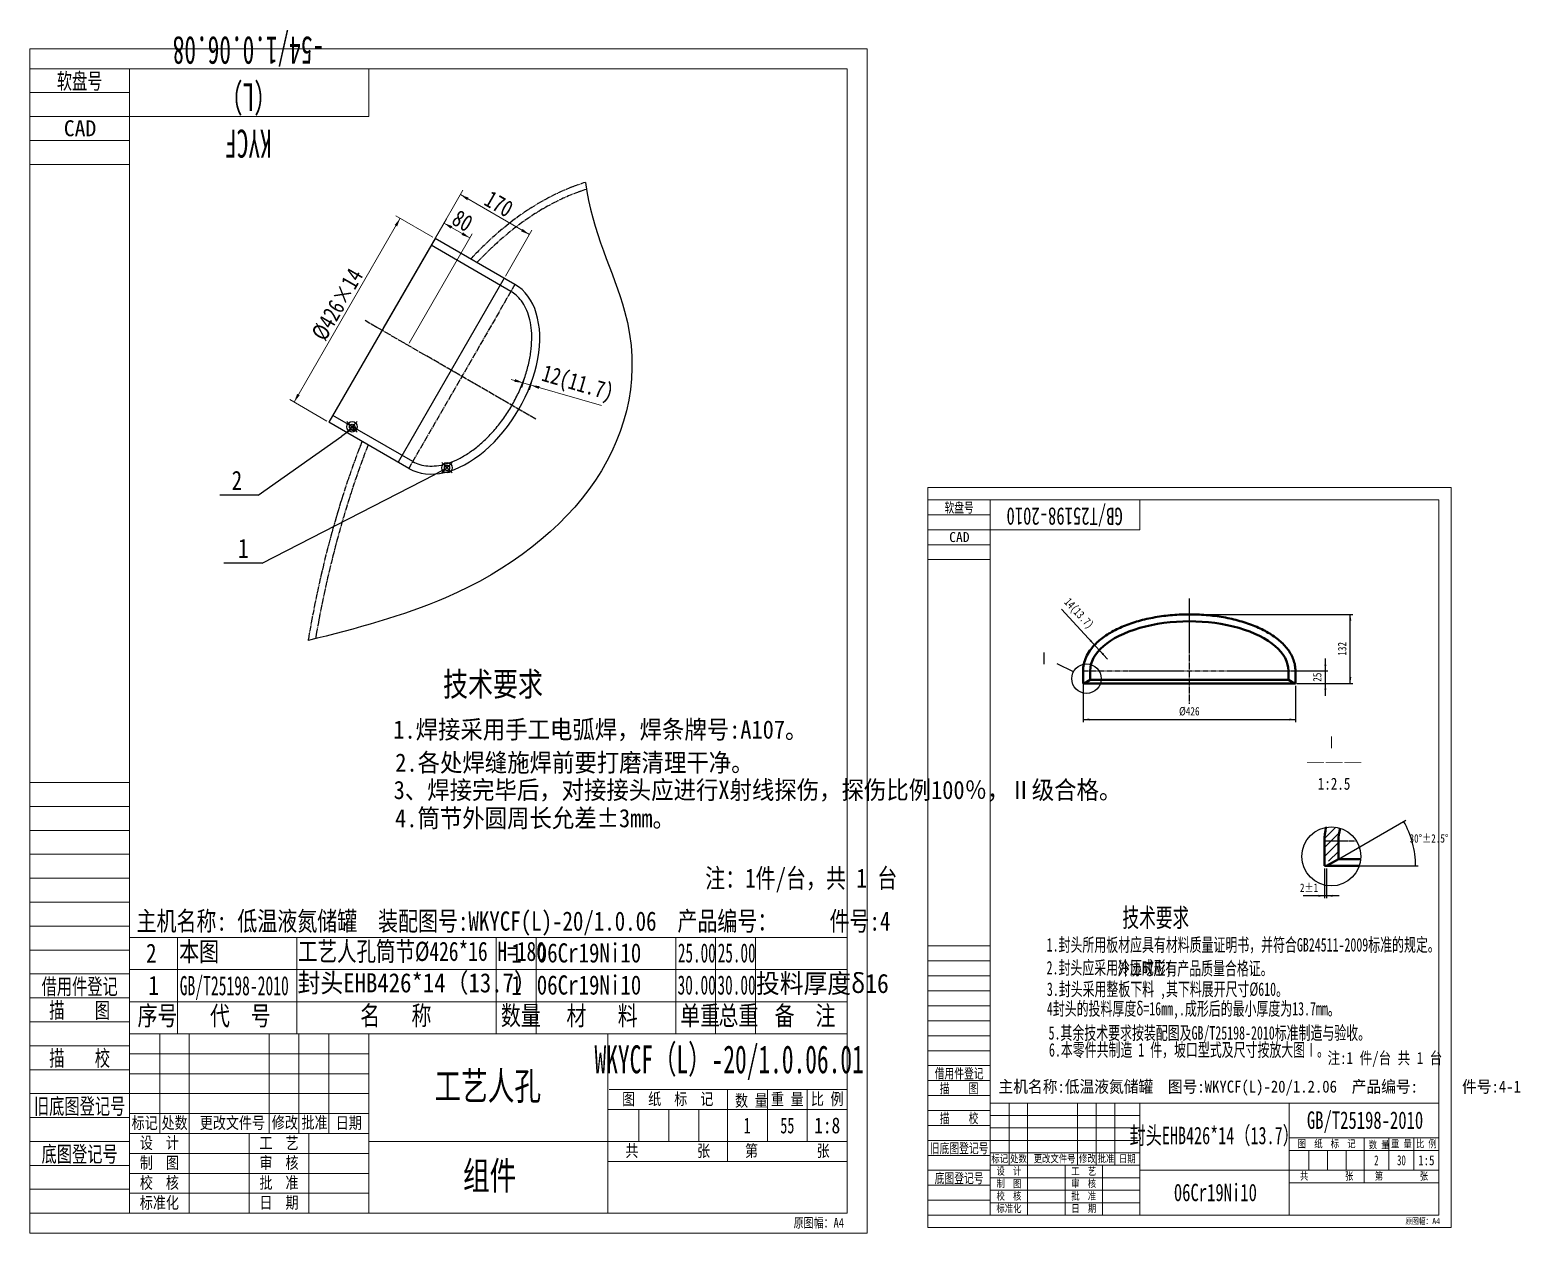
# Model space of a CAD drawing. Header units: millimetres. Extents: x 1505 to 130937, y -44938 to 37032.
# Drawn here: x 68583 to 71574, y -31663 to -29249 of the extents above; entities that cross this region are included whole.
import ezdxf

# ---------------------------------------------------------------- set-up
doc = ezdxf.new("R2010")
doc.units = ezdxf.units.MM
for name, pattern in [('ACISOTGB', [16, 11, -1, 1, -1, 1, -1]), ('AM_ISO08W050', [16, 13, -1, 1, -1]), ('AM_ISO08W050x2', [16, 13, -1, 1, -1])]:
    doc.linetypes.add(name, pattern=pattern)
for name, color, linetype, lineweight in [('1轮廓实线层', 7, 'Continuous', 18), ('5', 3, 'Continuous', 18), ('6', 2, 'Continuous', 18), ('AM_0', 7, 'Continuous', 50), ('AM_1', 3, 'ACISOTGB', 25), ('AM_12', 7, 'Continuous', 50), ('AM_4', 3, 'Continuous', 25), ('AM_5', 3, 'Continuous', 25), ('AM_6', 2, 'Continuous', 15), ('AM_7', 4, 'AM_ISO08W050', 25), ('AM_8', 1, 'Continuous', 25), ('AM_PAREF', 4, 'Continuous', 25), ('CDRAFT0', 7, 'Continuous', 18), ('RAHM2', 1, 'Continuous', 18), ('RAHM3', 2, 'Continuous', 18), ('RAHM5', 7, 'Continuous', 18), ('TILE1', 5, 'Continuous', 18)]:
    doc.layers.add(name, color=color, linetype=linetype, lineweight=lineweight)
doc.styles.add('ACANSTS', font='')
doc.styles.add('ACGBTS_0.614814', font='', dxfattribs={"width": 0.61354})
doc.styles.add('HZ', font='', dxfattribs={"width": 0.7})
doc.styles.add('PC_TEXTSTYLE', font='', dxfattribs={"width": 0.8})
doc.styles.get("Standard").update_dxf_attribs({"font": 'txt', "width": 0.8})
doc.styles.add('UserTxtStyle2', font='', dxfattribs={"width": 0.65})
doc.styles.add('UserTxtStyle22', font='', dxfattribs={"width": 0.61631})
doc.styles.add('UserTxtStyle23', font='', dxfattribs={"width": 0.9})
doc.styles.add('UserTxtStyle24', font='', dxfattribs={"width": 0.678481})
doc.styles.add('UserTxtStyle25', font='', dxfattribs={"width": 0.65})
doc.styles.add('UserTxtStyle27', font='')
doc.styles.add('UserTxtStyle41', font='', dxfattribs={"width": 0.580288})
doc.styles.add('UserTxtStyle59', font='', dxfattribs={"width": 0.596443})
doc.styles.add('UserTxtStyle60', font='', dxfattribs={"width": 0.870971})
doc.styles.add('UserTxtStyle61', font='', dxfattribs={"width": 0.58555})
doc.styles.add('UserTxtStyle62', font='', dxfattribs={"width": 0.907314})
doc.styles.add('UserTxtStyle63', font='', dxfattribs={"width": 0.743639})
doc.styles.get('ACANSTS').set_extended_font_data('宋体')
doc.styles.get('ACGBTS_0.614814').set_extended_font_data('宋体')
doc.styles.get('HZ').set_extended_font_data('宋体')
doc.styles.get('PC_TEXTSTYLE').set_extended_font_data('宋体')
doc.styles.get('UserTxtStyle2').set_extended_font_data('宋体')
doc.styles.get('UserTxtStyle22').set_extended_font_data('宋体')
doc.styles.get('UserTxtStyle23').set_extended_font_data('宋体')
doc.styles.get('UserTxtStyle24').set_extended_font_data('宋体')
doc.styles.get('UserTxtStyle25').set_extended_font_data('宋体')
doc.styles.get('UserTxtStyle27').set_extended_font_data('宋体')
doc.styles.get('UserTxtStyle41').set_extended_font_data('宋体')
doc.styles.get('UserTxtStyle59').set_extended_font_data('宋体')
doc.styles.get('UserTxtStyle60').set_extended_font_data('宋体')
doc.styles.get('UserTxtStyle61').set_extended_font_data('宋体')
doc.styles.get('UserTxtStyle62').set_extended_font_data('宋体')
doc.styles.get('UserTxtStyle63').set_extended_font_data('宋体')
doc.dimstyles.new('AM_GB$0', dxfattribs={"dimtxt": 3.371484, "dimasz": 2.5, "dimexe": 1, "dimexo": 1, "dimgap": 2.088633, "dimtad": 1, "dimdsep": 46, "dimtxsty": 'Standard', "dimblk": 'NONE', "dimcen": 0, "dimdle": 5, "dimclrd": 256, "dimclre": 256, "dimclrt": 2, "dimadec": 0, "dimazin": 2, "dimtfac": 0.707107, "dimtdec": 3, "dimtmove": 2, "dimatfit": 3, "dimfxl": 1, "dimfrac": 2, "dimtolj": 1, "dimlwd": 18, "dimarcsym": 0})
doc.dimstyles.new('AM_GB$2', dxfattribs={"dimtxt": 3.371484, "dimasz": 2.5, "dimexe": 1, "dimexo": 1, "dimgap": 2.088633, "dimtad": 1, "dimtih": 1, "dimtoh": 1, "dimdsep": 46, "dimtxsty": 'Standard', "dimblk": 'NONE', "dimcen": 0, "dimdle": 5, "dimclrd": 256, "dimclre": 256, "dimclrt": 2, "dimadec": 0, "dimazin": 2, "dimtfac": 0.707107, "dimtdec": 3, "dimtmove": 2, "dimatfit": 3, "dimfxl": 1, "dimfrac": 2, "dimtolj": 1, "dimlwd": 18, "dimarcsym": 0})
doc.dimstyles.new('GEN-ISO', dxfattribs={"dimtxt": 3.371484, "dimasz": 2.5, "dimexe": 2, "dimexo": 1, "dimgap": 2.088633, "dimtad": 1, "dimdec": 4, "dimdsep": 46, "dimtxsty": 'Standard', "dimblk": 'NONE', "dimcen": 0, "dimdle": 5, "dimclrd": 256, "dimclre": 256, "dimclrt": 2, "dimadec": 0, "dimazin": 0, "dimtfac": 0.707107, "dimtdec": 3, "dimtmove": 2, "dimatfit": 3, "dimfxl": 1, "dimfrac": 2, "dimtolj": 1, "dimlwd": 18, "dimarcsym": 0})
doc.dimstyles.new('GEN-ISO$0', dxfattribs={"dimtxt": 3.371484, "dimasz": 2.5, "dimexe": 2, "dimexo": 1, "dimgap": 2.088633, "dimtad": 1, "dimdec": 4, "dimdsep": 46, "dimtxsty": 'Standard', "dimblk": 'NONE', "dimcen": 0, "dimdle": 5, "dimclrd": 256, "dimclre": 256, "dimclrt": 2, "dimadec": 0, "dimazin": 0, "dimtfac": 0.707107, "dimtdec": 3, "dimtmove": 2, "dimatfit": 3, "dimfxl": 1, "dimfrac": 2, "dimtolj": 1, "dimlwd": 18, "dimarcsym": 0})

# ---------------------------------------------------------------- blocks, each defined once
blk = doc.blocks.new('*X37')
at = {"layer": '5'}
for points in [[(69326.5, -29626.6), (69320.3, -29643.2), (69315.3, -29640.3)], [(69113.5, -29995.6), (69124.8, -29981.9), (69119.8, -29978.9)]]:
    blk.add_hatch(color=256, dxfattribs=at).paths.add_polyline_path(points, flags=0)
for p, q in [((69326.5, -29626.6), (69113.5, -29995.6)), ((69392.2, -29664.5), (69317.9, -29621.6)), ((69179.2, -30033.5), (69104.9, -29990.6))]:
    blk.add_line(p, q, dxfattribs=at)
at = {"layer": '5', "color": 2, "insert": (69200.6, -29799.8), "char_height": 33.71, "width": 242, "attachment_point": 5, "rotation": 60, "line_spacing_factor": 1.37}
blk.add_mtext('%%C426×14', dxfattribs=at)
blk = doc.blocks.new('_NONE')
blk = doc.blocks.new('*X38')
at = {"layer": '5'}
for points in [[(69573.1, -29956.9), (69557.1, -29949.2), (69555.5, -29954.8)], [(69588.5, -29961.4), (69606.1, -29963.5), (69604.5, -29969.1)]]:
    blk.add_hatch(color=256, dxfattribs=at).paths.add_polyline_path(points, flags=0)
for p, q in [((69549.1, -29949.9), (69730.2, -30002.6)), ((69575.1, -29950.1), (69570.3, -29966.5)), ((69590.5, -29954.5), (69585.7, -29971))]:
    blk.add_line(p, q, dxfattribs=at)
at = {"layer": '5', "color": 2, "insert": (69682, -29960.6), "char_height": 33.71, "width": 218, "attachment_point": 5, "rotation": 343.7795, "line_spacing_factor": 1.37}
blk.add_mtext('12(11.7)', dxfattribs=at)
blk = doc.blocks.new('*X39')
at = {"layer": '5'}
for points in [[(69414.3, -29636.3), (69428, -29647.6), (69430.9, -29642.5)], [(69466.2, -29666.3), (69449.6, -29660.1), (69452.5, -29655)]]:
    blk.add_hatch(color=256, dxfattribs=at).paths.add_polyline_path(points, flags=0)
for p, q in [((69292.5, -29847.2), (69419.3, -29627.7)), ((69344.5, -29877.2), (69471.2, -29657.7)), ((69466.2, -29666.3), (69414.3, -29636.3))]:
    blk.add_line(p, q, dxfattribs=at)
at = {"layer": '5', "color": 2, "insert": (69451.5, -29631.8), "char_height": 33.71, "width": 70, "attachment_point": 5, "rotation": 330, "line_spacing_factor": 1.37}
blk.add_mtext('80', dxfattribs=at)
blk = doc.blocks.new('*X40')
at = {"layer": 'AM_5'}
for points in [[(70696.8, -30632.3), (70709.3, -30630.2), (70709.3, -30634.4)], [(71122.8, -30632.3), (71110.3, -30630.2), (71110.3, -30634.4)]]:
    blk.add_hatch(color=256, dxfattribs=at).paths.add_polyline_path(points, flags=0)
for p, q in [((70696.8, -30557.9), (70696.8, -30637.3)), ((71122.8, -30564.8), (71122.8, -30637.3)), ((70696.8, -30632.3), (71122.8, -30632.3))]:
    blk.add_line(p, q, dxfattribs=at)
at = {"layer": 'AM_5', "color": 2, "insert": (70909.8, -30616), "char_height": 16.86, "width": 70, "attachment_point": 5, "line_spacing_factor": 1.37}
blk.add_mtext('%%C426', dxfattribs=at)
blk = doc.blocks.new('*X41')
at = {"layer": 'CDRAFT0'}
for p, q in [((425, 1400), (425, 1460)), ((125, 1400), (425, 1400)), ((125, 25), (0, 25))]:
    blk.add_line(p, q, dxfattribs=at)
blk.add_lwpolyline([(125, 25), (125, 1460), (1025, 1460), (1025, 25), (125, 25)], dxfattribs=at)
at = {"layer": 'RAHM2'}
for p, q in [((125, 1430), (0, 1430)), ((125, 1370), (0, 1370)), ((125, 565), (0, 565)), ((125, 505), (0, 505)), ((125, 445), (0, 445)), ((125, 385), (0, 385)), ((125, 325), (0, 325)), ((125, 265), (0, 265)), ((125, 205), (0, 205)), ((125, 145), (0, 145)), ((125, 85), (0, 85)), ((125, 55), (0, 55))]:
    blk.add_line(p, q, dxfattribs=at)
at = {"layer": 'RAHM3'}
for p, q in [((125, 1460), (0, 1460)), ((125, 1400), (0, 1400)), ((125, 1340), (0, 1340)), ((125, 535), (0, 535)), ((125, 475), (0, 475)), ((125, 415), (0, 415)), ((125, 355), (0, 355)), ((125, 295), (0, 295)), ((125, 235), (0, 235)), ((125, 175), (0, 175)), ((125, 115), (0, 115))]:
    blk.add_line(p, q, dxfattribs=at)
at = {"layer": 'TILE1'}
blk.add_line((0, 0), (0, 1485), dxfattribs=at)
blk.add_lwpolyline([(0, 1485), (1050, 1485), (1050, 0), (0, 0)], dxfattribs=at)
at = {"layer": '6', "color": 1, "insert": (957.9, 19.1), "char_height": 12.04, "width": 103.086, "attachment_point": 1, "line_spacing_factor": 1.37}
blk.add_mtext('原图幅：A4', dxfattribs=at)
at = {"layer": 'RAHM2', "char_height": 20, "attachment_point": 8}
for s, insert, width, style in [('软盘号', (62.5, 1432.2), 86.217, 'HZ'), ('CAD', (63, 1375), 61.167, 'ACANSTS'), ('借用件登记', (62.5, 297), 146.767, 'HZ'), ('描    图', (62.5, 267.3), 115.5, 'HZ'), ('描    校', (62.5, 207.2), 116.9, 'HZ'), ('旧底图登记号', (62.5, 146.9), 172.783, 'HZ'), ('底图登记号', (62.5, 86.9), 146.417, 'HZ')]:
    blk.add_mtext(s, dxfattribs=dict(at, insert=insert, width=width, style=style))
at = {"layer": 'RAHM5', "insert": (274.2, 1431), "char_height": 35, "width": 63.583, "attachment_point": 5, "rotation": 180, "style": 'HZ'}
blk.add_mtext('GB/T25198-2010', dxfattribs=at)
blk = doc.blocks.new('*X42')
at = {"layer": 'CDRAFT0'}
for p, q in [((-900, 0), (-900, 225)), ((-900, 225), (0, 225)), ((-861.9, 100), (-861.9, 225)), ((-825, 0), (-825, 225)), ((-725, 100), (-725, 225)), ((-687.5, 100), (-687.5, 225)), ((-650, 100), (-650, 225)), ((-600, 0), (-600, 225)), ((-300, 225), (-300, 0)), ((0, 225), (0, 0)), ((-298.6, 155), (0, 155)), ((-150, 65.4), (-150, 155)), ((-100, 90), (-100, 155)), ((-50, 90.1), (-50, 155)), ((-299.8, 130), (0, 130)), ((-900, 100), (-600, 100)), ((-750, 0), (-750, 100)), ((-675, 0.1), (-675, 100)), ((-600, 90), (0, 90)), ((-300, 65), (0, 65)), ((-900, 0), (0, 0))]:
    blk.add_line(p, q, dxfattribs=at)
at = {"layer": 'RAHM2'}
for p, q in [((-900, 200), (-600, 200)), ((-900, 175), (-600, 175)), ((-900, 150), (-600, 150)), ((-900, 125), (-600, 125)), ((-261.1, 90.1), (-261.1, 130)), ((-223.6, 90.1), (-223.6, 130)), ((-186.1, 90.1), (-186.1, 130)), ((-900, 75), (-600, 75)), ((-900, 50), (-600, 50)), ((-900, 25), (-600, 25))]:
    blk.add_line(p, q, dxfattribs=at)
for s, insert, char_height, width, attachment_point, style in [('图  纸  标  记', (-225, 142.5), 15, 174.5, 5, 'PC_TEXTSTYLE'), ('数 量', (-140.6, 132.1), 15, 61.8, 7, 'PC_TEXTSTYLE'), ('重 量', (-75, 142.5), 15, 61.9, 5, 'PC_TEXTSTYLE'), ('比 例', (-25, 142.5), 15, 58.1, 5, 'PC_TEXTSTYLE'), ('标记', (-881, 112.5), 15, 48.9, 5, 'PC_TEXTSTYLE'), ('处数', (-843.5, 112.5), 15, 48.6, 5, 'PC_TEXTSTYLE'), (' 更改文件号', (-775, 112.5), 15, 139.2, 5, 'PC_TEXTSTYLE'), ('修改', (-705.2, 112.9), 15, 49.1, 5, 'PC_TEXTSTYLE'), ('批准', (-667.9, 112.9), 15, 49.1, 5, 'PC_TEXTSTYLE'), ('日期', (-625, 112.5), 15, 44.1, 5, 'PC_TEXTSTYLE'), ('2', (-125.3, 110), 20, 12.133, 5, 'UserTxtStyle2'), ('30', (-75, 110), 20, 26.325, 5, 'UserTxtStyle2'), ('设  计', (-862.5, 87.5), 15, 74.3, 5, 'PC_TEXTSTYLE'), ('工  艺', (-712.5, 87.5), 15, 73.9, 5, 'PC_TEXTSTYLE'), ('制  图', (-862.5, 62.5), 15, 73.5, 5, 'PC_TEXTSTYLE'), ('审  核', (-712.5, 62.5), 15, 73.5, 5, 'PC_TEXTSTYLE'), ('共         张', (-225, 77.5), 15, 164.4, 5, 'PC_TEXTSTYLE'), ('第         张', (-75, 77.5), 15, 164.3, 5, 'PC_TEXTSTYLE'), ('校  核', (-862.5, 37.5), 15, 74.2, 5, 'PC_TEXTSTYLE'), ('批  准', (-712.5, 37.5), 15, 74.7, 5, 'PC_TEXTSTYLE'), ('标准化', (-862.5, 12.5), 15, 74.6, 5, 'PC_TEXTSTYLE'), ('日  期', (-712.5, 12.6), 15, 69.7, 5, 'PC_TEXTSTYLE')]:
    blk.add_mtext(s, dxfattribs=dict(at, insert=insert, char_height=char_height, width=width, attachment_point=attachment_point, style=style))
at = {"layer": 'RAHM2', "color": 2, "insert": (-25, 110), "char_height": 20, "width": 49.067, "attachment_point": 5, "style": 'PC_TEXTSTYLE'}
blk.add_mtext('1:5', dxfattribs=at)
at = {"layer": 'RAHM5', "char_height": 35, "attachment_point": 5}
for s, insert, width, style in [('GB/T25198-2010', (-148, 186.4), 363.212, 'HZ'), ('封头EHB426*14（13.7）', (-450.7, 157.6), 503.235, 'UserTxtStyle24'), ('06Cr19Ni10', (-448.3, 45.3), 258.679, 'HZ')]:
    blk.add_mtext(s, dxfattribs=dict(at, insert=insert, width=width, style=style))
blk = doc.blocks.new('*X43')
at = {"layer": 'AM_5'}
for points in [[(71182.8, -30534.8), (71180.8, -30522.3), (71184.9, -30522.3)], [(71182.8, -30559.8), (71180.8, -30572.3), (71184.9, -30572.3)]]:
    blk.add_hatch(color=256, dxfattribs=at).paths.add_polyline_path(points, flags=0)
for p, q in [((71182.8, -30584.8), (71182.8, -30509.8)), ((71113.8, -30534.8), (71187.8, -30534.8)), ((71125.8, -30559.8), (71187.8, -30559.8))]:
    blk.add_line(p, q, dxfattribs=at)
at = {"layer": 'AM_5', "color": 2, "insert": (71166.6, -30547.3), "char_height": 16.86, "width": 35, "attachment_point": 5, "rotation": 90, "line_spacing_factor": 1.37}
blk.add_mtext('25', dxfattribs=at)
blk = doc.blocks.new('*X44')
at = {"layer": 'AM_5'}
for points in [[(71232.8, -30421.3), (71230.8, -30433.8), (71234.9, -30433.8)], [(71232.8, -30559.8), (71230.8, -30547.3), (71234.9, -30547.3)]]:
    blk.add_hatch(color=256, dxfattribs=at).paths.add_polyline_path(points, flags=0)
for p, q in [((70914.8, -30421.3), (71237.8, -30421.3)), ((71232.8, -30559.8), (71232.8, -30421.3)), ((71127.8, -30559.8), (71237.8, -30559.8))]:
    blk.add_line(p, q, dxfattribs=at)
at = {"layer": 'AM_5', "color": 2, "insert": (71216.6, -30490.5), "char_height": 16.86, "width": 46, "attachment_point": 5, "rotation": 90, "line_spacing_factor": 1.37}
blk.add_mtext('132', dxfattribs=at)
blk = doc.blocks.new('*X45')
at = {"layer": 'AM_5'}
for points in [[(70719.5, -30482.5), (70712.5, -30472), (70709.5, -30474.8)], [(70729, -30492.8), (70739, -30500.6), (70736, -30503.4)]]:
    blk.add_hatch(color=256, dxfattribs=at).paths.add_polyline_path(points, flags=0)
for p, q in [((70653.3, -30411), (70746, -30511.2)), ((70721.6, -30480.6), (70715.8, -30485.9)), ((70731.1, -30490.9), (70725.3, -30496.2))]:
    blk.add_line(p, q, dxfattribs=at)
at = {"layer": 'AM_5', "color": 2, "insert": (70687.2, -30420.5), "char_height": 16.86, "width": 113, "attachment_point": 5, "rotation": 312.7978, "line_spacing_factor": 1.37}
blk.add_mtext('14(13.7)', dxfattribs=at)
blk = doc.blocks.new('*X46')
at = {"layer": 'AM_4'}
blk.add_line((70677.2, -30536.9), (70644.7, -30520.3), dxfattribs=at)
at = {"layer": 'AM_4', "linetype": 'Continuous', "lineweight": 25}
blk.add_circle((70703.6, -30550.3), 29.6, dxfattribs=at)
at = {"layer": 'AM_4', "color": 2, "insert": (70605.7, -30521.5), "char_height": 24.1, "width": 19.538, "attachment_point": 7, "line_spacing_factor": 1.37}
blk.add_mtext('Ⅰ', dxfattribs=at)
blk = doc.blocks.new('*X47')
at = {"layer": 'AM_4', "color": 7, "linetype": 'Continuous', "lineweight": 25}
blk.add_circle((71194.9, -30906.9), 59.2, dxfattribs=at)
at = {"layer": 'AM_4', "color": 7, "attachment_point": 7, "line_spacing_factor": 1.37}
for s, insert, char_height, width in [('Ⅰ', (71182.6, -30690.1), 24.1, 19.538), ('1:2.5', (71167.5, -30773.5), 24.08, 76.071)]:
    blk.add_mtext(s, dxfattribs=dict(at, insert=insert, char_height=char_height, width=width))
at = {"layer": 'AM_4', "color": 7, "insert": (71146, -30731.8), "char_height": 25, "width": 165.125, "attachment_point": 7, "line_spacing_factor": 1.15057, "style": 'UserTxtStyle27'}
blk.add_mtext('\\T1.1;───', dxfattribs=at)
blk = doc.blocks.new('*X48')
at = {"layer": 'AM_8', "linetype": 'Continuous', "lineweight": 18}
h = blk.add_hatch(dxfattribs=at)
h.set_pattern_fill('ANSI31', color=256, style=0, pattern_type=0)
h.set_pattern_definition([(45, (0, 0), (-8.9803, 8.9803), [])])
edge = h.paths.add_edge_path(flags=0)
edge.add_arc((0, 0), 59.2, 72.609, 100.3743)
edge.add_spline(control_points=[(-10.7, 58.2), (-10.7, 58.1), (-10.7, 57.9), (-12.6, 48.9), (-13.6, 39.9), (-13.6, 31)], knot_values=[0, 0, 0, 0, 0.574122, 0.574122, 27.49337, 27.49337, 27.49337, 27.49337], weights=[1, 1, 1, 1, 1, 1], degree=3, periodic=0)
edge.add_line((-13.6, 31), (-13.6, -5.2))
edge.add_line((-13.6, -5.2), (0.4, -13.3))
edge.add_line((0.4, -13.3), (14.4, -5.2))
edge.add_line((14.4, -5.2), (14.4, 31))
edge.add_ellipse((412.4, 31), major_axis=(398, 0), ratio=0.5, start_angle=179.073, end_angle=180)
at = {"layer": 'AM_0'}
for p, q in [((-13.6, 31), (-13.6, -19)), ((14.4, 31), (14.4, -5.2)), ((-13.6, -19), (56.1, -19)), ((-9.6, -19), (14.4, -5.2)), ((14.4, -5.2), (59, -5.2))]:
    blk.add_line(p, q, dxfattribs=at)
blk.add_ellipse((412.4, 31), major_axis=(398, 0), ratio=0.5, start_param=3.012868, end_param=3.141593, dxfattribs=at)
blk.add_open_spline([(-10.7, 58.2), (-10.7, 58.1), (-10.7, 57.9), (-12.6, 48.9), (-13.6, 39.9), (-13.6, 31)], degree=3, knots=[0, 0, 0, 0, 0.57514, 0.57514, 27.542121, 27.542121, 27.542121, 27.542121], dxfattribs=at)
at = {"layer": 'AM_1', "linetype": 'ACISOTGB', "lineweight": 25}
blk.add_line((-13.6, 31), (50.5, 31), dxfattribs=at)
blk = doc.blocks.new('*X49')
at = {"layer": 'AM_5'}
for points in [[(71181.3, -30985.9), (71168.8, -30988), (71168.8, -30983.8)], [(71185.3, -30985.9), (71197.8, -30988), (71197.8, -30983.8)]]:
    blk.add_hatch(color=256, dxfattribs=at).paths.add_polyline_path(points, flags=0)
for p, q in [((71181.3, -30930.9), (71181.3, -30990.9)), ((71185.3, -30930.9), (71185.3, -30990.9)), ((71210.3, -30985.9), (71138.5, -30985.9))]:
    blk.add_line(p, q, dxfattribs=at)
at = {"layer": 'AM_5', "color": 2, "insert": (71150.1, -30969.7), "char_height": 16.86, "width": 40.01, "attachment_point": 5, "line_spacing_factor": 1.37}
blk.add_mtext('2%%P1', dxfattribs=at)
blk = doc.blocks.new('*X50')
at = {"layer": 'AM_5'}
blk.add_hatch(color=256, dxfattribs=at).paths.add_polyline_path([(71363.8, -30925.9), (71361.8, -30913.5), (71364.9, -30913.3)], flags=0)
blk.add_hatch(color=256, dxfattribs=at).paths.add_polyline_path([(71363.8, -30925.9), (71361.8, -30913.5), (71364.9, -30913.3)], flags=0)
for p, q in [((71209.3, -30912.1), (71344.2, -30834.2)), ((71250.9, -30925.9), (71368.8, -30925.9))]:
    blk.add_line(p, q, dxfattribs=at)
for start, end in [(15, 30), (0, 15)]:
    blk.add_arc((71185.3, -30925.9), 178.5, start, end, dxfattribs=at)
at = {"layer": 'AM_5', "color": 2, "insert": (71390.6, -30870.9), "char_height": 16.857, "width": 97.96, "attachment_point": 5, "line_spacing_factor": 1.37}
blk.add_mtext('30%%D%%P2.5%%D', dxfattribs=at)
blk = doc.blocks.new('*X51')
at = {"layer": '5'}
for points in [[(69447.2, -29579.3), (69463.8, -29585.5), (69460.9, -29590.6)], [(69585.7, -29659.3), (69572, -29648), (69569.1, -29653.1)]]:
    blk.add_hatch(color=256, dxfattribs=at).paths.add_polyline_path(points, flags=0)
for p, q in [((69399, -29662.7), (69452.2, -29570.6)), ((69447.2, -29579.3), (69585.7, -29659.3)), ((69537.6, -29742.7), (69590.7, -29650.6))]:
    blk.add_line(p, q, dxfattribs=at)
at = {"layer": '5', "color": 2, "insert": (69524.5, -29598), "char_height": 33.71, "width": 92, "attachment_point": 5, "rotation": 330, "line_spacing_factor": 1.37}
blk.add_mtext('170', dxfattribs=at)
blk = doc.blocks.new('*X52')
at = {"layer": 'AM_PAREF'}
for p, q in [((69409.9, -30137.7), (69430.9, -30116.7)), ((69409.9, -30116.7), (69430.9, -30137.7))]:
    blk.add_line(p, q, dxfattribs=at)
for radius in [10.5, 5.25]:
    blk.add_circle((69420.4, -30127.2), radius, dxfattribs=at)
blk = doc.blocks.new('*X53')
at = {"layer": 'AM_PAREF'}
for p, q in [((69219.4, -30055.5), (69240.4, -30034.5)), ((69219.4, -30034.5), (69240.4, -30055.5))]:
    blk.add_line(p, q, dxfattribs=at)
for radius in [10.5, 5.25]:
    blk.add_circle((69229.9, -30045), radius, dxfattribs=at)
blk = doc.blocks.new('*X54')
at = {"layer": 'CDRAFT0'}
for p, q in [((680, 2240), (680, 2336)), ((200, 2240), (680, 2240)), ((200, 40), (0, 40))]:
    blk.add_line(p, q, dxfattribs=at)
blk.add_lwpolyline([(200, 40), (200, 2336), (1640, 2336), (1640, 40), (200, 40)], dxfattribs=at)
at = {"layer": 'RAHM2'}
for p, q in [((200, 2288), (0, 2288)), ((200, 2192), (0, 2192)), ((200, 904), (0, 904)), ((200, 808), (0, 808)), ((200, 712), (0, 712)), ((200, 616), (0, 616)), ((200, 520), (0, 520)), ((200, 424), (0, 424)), ((200, 328), (0, 328)), ((200, 232), (0, 232)), ((200, 136), (0, 136)), ((200, 88), (0, 88))]:
    blk.add_line(p, q, dxfattribs=at)
at = {"layer": 'RAHM3'}
for p, q in [((200, 2336), (0, 2336)), ((200, 2240), (0, 2240)), ((200, 2144), (0, 2144)), ((200, 856), (0, 856)), ((200, 760), (0, 760)), ((200, 664), (0, 664)), ((200, 568), (0, 568)), ((200, 472), (0, 472)), ((200, 376), (0, 376)), ((200, 280), (0, 280)), ((200, 184), (0, 184))]:
    blk.add_line(p, q, dxfattribs=at)
at = {"layer": 'TILE1'}
blk.add_line((0, 0), (0, 2376), dxfattribs=at)
blk.add_lwpolyline([(0, 2376), (1680, 2376), (1680, 0), (0, 0)], dxfattribs=at)
at = {"layer": '6', "color": 1, "insert": (1532.6, 30.6), "char_height": 19.27, "width": 164.938, "attachment_point": 1, "line_spacing_factor": 1.37}
blk.add_mtext('原图幅：A4', dxfattribs=at)
at = {"layer": 'RAHM2', "char_height": 32, "attachment_point": 8}
for s, insert, width, style in [('软盘号', (100, 2291.6), 137.947, 'HZ'), ('CAD', (100.8, 2200), 97.867, 'ACANSTS'), ('借用件登记', (100, 475.2), 234.827, 'HZ'), ('描    图', (100, 427.7), 184.8, 'HZ'), ('描    校', (100, 331.6), 187.04, 'HZ'), ('旧底图登记号', (100, 235), 276.453, 'HZ'), ('底图登记号', (100, 139), 234.267, 'HZ')]:
    blk.add_mtext(s, dxfattribs=dict(at, insert=insert, width=width, style=style))
at = {"layer": 'RAHM5', "insert": (438.7, 2285.8), "char_height": 56, "width": 101.733, "attachment_point": 5, "rotation": 180, "style": 'ACGBTS_0.614814'}
blk.add_mtext('KYCF（L）-54/1.0.06.08', dxfattribs=at)
blk = doc.blocks.new('*X55')
at = {"layer": 'CDRAFT0'}
for p, q in [((-1440, 0), (-1440, 360)), ((-1440, 360), (0, 360)), ((-1379.1, 160), (-1379.1, 360)), ((-1320, 0), (-1320, 360)), ((-1160, 160), (-1160, 360)), ((-1100, 160), (-1100, 360)), ((-1040, 160), (-1040, 360)), ((-960, 0), (-960, 360)), ((-480, 360), (-480, 0)), ((0, 360), (0, 0)), ((-477.7, 248), (0, 248)), ((-240, 104.7), (-240, 248)), ((-160, 144), (-160, 248)), ((-80, 144.2), (-80, 248)), ((-479.7, 208), (0, 208)), ((-1440, 160), (-960, 160)), ((-1200, 0), (-1200, 160)), ((-1080, 0.1), (-1080, 160)), ((-960, 144), (0, 144)), ((-480, 104), (0, 104)), ((-1440, 0), (0, 0))]:
    blk.add_line(p, q, dxfattribs=at)
at = {"layer": 'RAHM2'}
for p, q in [((-1440, 320), (-960, 320)), ((-1440, 280), (-960, 280)), ((-1440, 240), (-960, 240)), ((-1440, 200), (-960, 200)), ((-417.7, 144.2), (-417.7, 208)), ((-357.7, 144.2), (-357.7, 208)), ((-297.7, 144.2), (-297.7, 208)), ((-1440, 120), (-960, 120)), ((-1440, 80), (-960, 80)), ((-1440, 40), (-960, 40))]:
    blk.add_line(p, q, dxfattribs=at)
for s, insert, char_height, width, attachment_point, style in [('图  纸  标  记', (-360, 228), 24, 279.2, 5, 'PC_TEXTSTYLE'), ('数 量', (-224.9, 211.3), 24, 98.88, 7, 'PC_TEXTSTYLE'), ('重 量', (-120, 228), 24, 99.04, 5, 'PC_TEXTSTYLE'), ('比 例', (-40, 228), 24, 92.96, 5, 'PC_TEXTSTYLE'), ('标记', (-1409.5, 180), 24, 78.24, 5, 'PC_TEXTSTYLE'), ('处数', (-1349.5, 180), 24, 77.76, 5, 'PC_TEXTSTYLE'), (' 更改文件号', (-1240, 180), 24, 222.72, 5, 'PC_TEXTSTYLE'), ('修改', (-1128.3, 180.7), 24, 78.56, 5, 'PC_TEXTSTYLE'), ('批准', (-1068.7, 180.7), 24, 78.56, 5, 'PC_TEXTSTYLE'), ('日期', (-1000, 180), 24, 70.56, 5, 'PC_TEXTSTYLE'), ('1', (-200.5, 176), 32, 17.68, 5, 'UserTxtStyle2'), ('55', (-120, 176), 32, 41.6, 5, 'UserTxtStyle2'), ('设  计', (-1380, 140), 24, 118.88, 5, 'PC_TEXTSTYLE'), ('工  艺', (-1140, 140), 24, 118.24, 5, 'PC_TEXTSTYLE'), ('共         张', (-360, 124), 24, 263.04, 5, 'PC_TEXTSTYLE'), ('第         张', (-120, 124), 24, 262.88, 5, 'PC_TEXTSTYLE'), ('制  图', (-1380, 100), 24, 117.6, 5, 'PC_TEXTSTYLE'), ('审  核', (-1140, 100), 24, 117.6, 5, 'PC_TEXTSTYLE'), ('校  核', (-1380, 60), 24, 118.72, 5, 'PC_TEXTSTYLE'), ('批  准', (-1140, 60), 24, 119.52, 5, 'PC_TEXTSTYLE'), ('标准化', (-1380, 20), 24, 119.36, 5, 'PC_TEXTSTYLE'), ('日  期', (-1140, 20.1), 24, 111.52, 5, 'PC_TEXTSTYLE')]:
    blk.add_mtext(s, dxfattribs=dict(at, insert=insert, char_height=char_height, width=width, attachment_point=attachment_point, style=style))
at = {"layer": 'RAHM2', "color": 2, "insert": (-40, 176), "char_height": 32, "width": 78.72, "attachment_point": 5, "style": 'PC_TEXTSTYLE'}
blk.add_mtext('1:8', dxfattribs=at)
at = {"layer": 'RAHM5', "char_height": 56, "attachment_point": 5}
for s, insert, width, style in [('WKYCF（L）-20/1.0.06.01', (-236.8, 302), 839.25, 'UserTxtStyle22'), ('工艺人孔', (-721.1, 252.2), 330.913, 'HZ'), ('组件', (-717.3, 72.4), 163.66, 'HZ')]:
    blk.add_mtext(s, dxfattribs=dict(at, insert=insert, width=width, style=style))
blk = doc.blocks.new('*X177')
at = {"layer": 'CDRAFT0', "color": 7}
blk.add_line((68783.3, -31069.5), (70223.3, -31069.5), dxfattribs=at)
at = {"layer": 'CDRAFT0', "color": 1}
for p, q in [((68879.3, -31069.5), (68879.3, -31133.9)), ((69119.3, -31069.5), (69119.3, -31133.9)), ((69519.3, -31069.5), (69519.3, -31133.9)), ((69599.3, -31069.5), (69599.3, -31133.9)), ((69879.3, -31069.5), (69879.3, -31133.9)), ((69959.3, -31069.5), (69959.3, -31133.9)), ((70039.3, -31069.5), (70039.3, -31133.9)), ((68783.3, -31133.9), (70223.3, -31133.9)), ((68879.3, -31133.9), (68879.3, -31198.3)), ((69119.3, -31133.9), (69119.3, -31198.3)), ((69519.3, -31133.9), (69519.3, -31198.3)), ((69599.3, -31133.9), (69599.3, -31198.3)), ((69879.3, -31133.9), (69879.3, -31198.3)), ((69959.3, -31133.9), (69959.3, -31198.3)), ((70039.3, -31133.9), (70039.3, -31198.3)), ((68783.3, -31198.3), (70223.3, -31198.3)), ((68879.3, -31198.3), (68879.3, -31262.7)), ((69119.3, -31198.3), (69119.3, -31262.7)), ((69519.3, -31198.3), (69519.3, -31262.7)), ((69599.3, -31198.3), (69599.3, -31262.7)), ((69879.3, -31198.3), (69879.3, -31262.7)), ((69959.3, -31198.3), (69959.3, -31262.7)), ((70039.3, -31198.3), (70039.3, -31262.7))]:
    blk.add_line(p, q, dxfattribs=at)
at = {"layer": 'CDRAFT0', "color": 7}
blk.add_lwpolyline([(68783.3, -31069.5), (68783.3, -31262.7), (70223.3, -31262.7), (70223.3, -31069.5)], dxfattribs=at)
at = {"layer": 'CDRAFT0', "color": 2, "line_spacing_factor": 1.37}
for s, insert, char_height, width, attachment_point in [('2', (68816.6, -31120.3), 38.5, 24, 7), ('本图', (68882.9, -31078.3), 38.53, 120, 1), ('1', (69549.3, -31120.3), 38.5, 16, 7), ('06Cr19Ni10', (69600.5, -31120.3), 38.53, 274.286, 7), ('1', (68821.3, -31184.7), 38.5, 16, 7), ('1', (69549.3, -31184.7), 38.5, 16, 7), ('06Cr19Ni10', (69600.5, -31184.7), 38.53, 274.286, 7), ('序号', (68799.4, -31207.1), 38.53, 118.4, 1), ('代  号', (68944.7, -31207.4), 38.53, 245.029, 1), ('名   称', (69246.1, -31206.8), 38.53, 324.114, 1), ('数量', (69528.5, -31206.8), 38.53, 122.133, 1), ('材   料', (69660, -31207.1), 38.53, 369.524, 1), ('单重', (69888.3, -31206.8), 38.53, 121.6, 1), ('总重', (69965.1, -31206.8), 38.53, 117.333, 1), ('备  注', (70077.8, -31207.1), 38.53, 255.695, 1)]:
    blk.add_mtext(s, dxfattribs=dict(at, insert=insert, char_height=char_height, width=width, attachment_point=attachment_point))
for s, insert, char_height, width, attachment_point, style in [('工艺人孔筒节%%C426*16 H=180', (69121.6, -31078), 38.531, 869.774, 1, 'UserTxtStyle63'), ('25.00', (69883.6, -31120.3), 38.53, 96.991, 7, 'UserTxtStyle41'), ('25.00', (69963.6, -31120.3), 38.53, 96.991, 7, 'UserTxtStyle41'), ('GB/T25198-2010', (68884.1, -31194.8), 38.531, 329.748, 7, 'UserTxtStyle59'), ('封头EHB426*14（13.7）', (69120.6, -31184.7), 38.531, 570.514, 7, 'UserTxtStyle60'), ('30.00', (69883, -31184.7), 38.53, 97.871, 7, 'UserTxtStyle61'), ('30.00', (69963, -31184.7), 38.53, 97.871, 7, 'UserTxtStyle61'), ('投料厚度δ16', (70040.4, -31142.4), 38.53, 426.577, 1, 'UserTxtStyle62')]:
    blk.add_mtext(s, dxfattribs=dict(at, insert=insert, char_height=char_height, width=width, attachment_point=attachment_point, style=style))
blk = doc.blocks.new('*X178')
at = {"layer": 'AM_5', "color": 3}
for p, q in [((69228, -30050.7), (69209.2, -30063.9)), ((69041.3, -30182.3), (69209.2, -30063.9)), ((69041.3, -30182.3), (68964.6, -30182.3))]:
    blk.add_line(p, q, dxfattribs=at)
blk.add_circle((69232, -30047.8), 5, dxfattribs=at)
at = {"layer": 'AM_5', "color": 2, "insert": (68988.3, -30171.8), "char_height": 38.5, "width": 24, "attachment_point": 7, "line_spacing_factor": 1.37}
blk.add_mtext('2', dxfattribs=at)
blk = doc.blocks.new('*X179')
at = {"layer": 'AM_5', "color": 3}
for p, q in [((69049.6, -30318.5), (69395.8, -30140.6)), ((69416.3, -30130), (69395.8, -30140.6)), ((69049.6, -30318.5), (68972.9, -30318.5))]:
    blk.add_line(p, q, dxfattribs=at)
blk.add_circle((69420.7, -30127.8), 5, dxfattribs=at)
at = {"layer": 'AM_5', "color": 2, "insert": (69001.3, -30308), "char_height": 38.5, "width": 16, "attachment_point": 7, "line_spacing_factor": 1.37}
blk.add_mtext('1', dxfattribs=at)

msp = doc.modelspace()

# ---------------------------------------------------------------- linework, layer by layer
at = {"layer": '1轮廓实线层', "linetype": 'ByBlock', "lineweight": -2, "ltscale": 0.2}
for p, q in [((69396.53037, -29667.03188), (69183.53037, -30035.9587)), ((69548.74507, -29773.38828), (69388.53037, -29680.88828)), ((69556.74507, -29759.53188), (69396.53037, -29667.03188)), ((69535.09444, -29747.03188), (69322.09444, -30115.9587)), ((69351.74514, -30114.60233), (69191.53037, -30022.10229)), ((69343.74507, -30128.4587), (69183.53037, -30035.9587))]:
    msp.add_line(p, q, dxfattribs=at)
msp.add_ellipse((69450.24507, -29943.99529), major_axis=(-106.5, -184.46341), ratio=0.6197183099, start_param=0, end_param=3.1415926536, dxfattribs=at)
msp.add_open_spline([(69351.74507, -30114.60229), (69356.15494, -30117.14833), (69360.86037, -30119.18506), (69370.88143, -30122.2187), (69376.19906, -30123.21447), (69387.42495, -30124.09263), (69393.33321, -30123.97326), (69405.64439, -30122.54463), (69412.0463, -30121.23454), (69425.19251, -30117.3879), (69431.93593, -30114.85132), (69445.58795, -30108.56634), (69452.49607, -30104.8182), (69466.29595, -30096.1705), (69473.18748, -30091.27122), (69486.77848, -30080.41883), (69493.47783, -30074.46593), (69506.51945, -30061.63357), (69512.86164, -30054.75428), (69525.03742, -30040.22034), (69530.87094, -30032.56582), (69541.89353, -30016.65179), (69547.08254, -30008.3924), (69556.69805, -29991.45401), (69561.12449, -29982.77512), (69569.11678, -29965.19421), (69572.68256, -29956.29231), (69578.87773, -29938.4691), (69581.50705, -29929.54793), (69585.77843, -29911.89319), (69587.4204, -29903.1598), (69589.69422, -29886.08653), (69590.32596, -29877.74689), (69590.5881, -29861.66025), (69590.21841, -29853.9136), (69588.52185, -29839.19666), (69587.19504, -29832.22694), (69583.66516, -29819.21819), (69581.46264, -29813.1799), (69576.29107, -29802.13846), (69573.32336, -29797.13563), (69566.73233, -29788.20085), (69563.11045, -29784.26774), (69555.91751, -29778.00562), (69552.43418, -29775.51819), (69548.74507, -29773.38828)], degree=3, knots=[0, 0, 0, 0, 22.8771947169, 22.8771947169, 45.7543894339, 45.7543894339, 68.6315841508, 68.6315841508, 91.5087788678, 91.5087788678, 114.3859735847, 114.3859735847, 137.2631683017, 137.2631683017, 160.1403630186, 160.1403630186, 183.0175577355, 183.0175577355, 205.8947524525, 205.8947524525, 228.7719471694, 228.7719471694, 251.6491418864, 251.6491418864, 274.5263366033, 274.5263366033, 297.4035313202, 297.4035313202, 320.2807260372, 320.2807260372, 343.1579207541, 343.1579207541, 366.0351154711, 366.0351154711, 388.912310188, 388.912310188, 411.789504905, 411.789504905, 434.6666996219, 434.6666996219, 457.5438943388, 457.5438943388, 480.4210890558, 480.4210890558, 499.5591952659, 499.5591952659, 499.5591952659, 499.5591952659], dxfattribs=at)
at = {"layer": 'AM_0'}
for p, q in [((70696.83568, -30534.78925), (70696.83568, -30559.78925)), ((70696.83568, -30559.78925), (71122.83568, -30559.78925)), ((70698.83568, -30559.78925), (70710.83568, -30552.86104)), ((70710.83568, -30534.78925), (70710.83568, -30552.86104)), ((70710.83568, -30552.86104), (71108.83568, -30552.86104)), ((71108.83568, -30534.78925), (71108.83568, -30552.86104)), ((71108.83568, -30534.78925), (71108.83568, -30552.86104)), ((71120.83568, -30559.78925), (71108.83568, -30552.86104)), ((71122.83568, -30534.78925), (71122.83568, -30559.78925)), ((71122.83568, -30534.78925), (71122.83568, -30559.78925))]:
    msp.add_line(p, q, dxfattribs=at)
msp.add_ellipse((70909.83568, -30534.78925), major_axis=(199, 0), ratio=0.5, start_param=0, end_param=3.1415926536, dxfattribs=at)
msp.add_open_spline([(71122.83568, -30534.78925), (71122.83568, -30530.98935), (71122.49445, -30527.18987), (71121.14766, -30519.67834), (71120.14265, -30515.9668), (71117.51464, -30508.69703), (71115.89223, -30505.13875), (71112.08457, -30498.21198), (71109.89959, -30494.84314), (71102.68141, -30485.18562), (71096.92609, -30479.18652), (71083.73847, -30467.99866), (71076.30321, -30462.80766), (71059.97654, -30453.26201), (71051.08381, -30448.90775), (71032.07834, -30441.09086), (71021.96541, -30437.62885), (71000.79099, -30431.65894), (70989.72971, -30429.15147), (70966.96275, -30425.14384), (70955.25741, -30423.64392), (70931.52964, -30421.68579), (70919.5076, -30421.22768), (70895.48522, -30421.36409), (70883.48529, -30421.95859), (70859.84513, -30424.18634), (70848.2053, -30425.81948), (70825.61041, -30430.08758), (70814.65568, -30432.72229), (70793.73167, -30438.93888), (70783.76257, -30442.5203), (70765.07751, -30450.56801), (70756.36127, -30455.03365), (70740.41664, -30464.79635), (70733.18672, -30470.09315), (70720.44059, -30481.49051), (70714.92134, -30487.59404), (70707.43781, -30498.34506), (70704.90505, -30502.77221), (70700.81401, -30511.9135), (70699.25733, -30516.6285), (70697.31021, -30525.83497), (70696.83568, -30530.31163), (70696.83568, -30534.78925)], degree=3, knots=[0, 0, 0, 0, 14.9826702297, 14.9826702297, 29.9653404594, 29.9653404594, 44.9480106892, 44.9480106892, 59.9306809189, 59.9306809189, 89.2444862765, 89.2444862765, 118.558291634, 118.558291634, 147.8720969916, 147.8720969916, 177.1859023492, 177.1859023492, 206.4997077067, 206.4997077067, 235.8135130643, 235.8135130643, 265.1273184219, 265.1273184219, 294.4411237794, 294.4411237794, 323.754929137, 323.754929137, 353.0687344945, 353.0687344945, 382.3825398521, 382.3825398521, 411.6963452097, 411.6963452097, 441.0101505672, 441.0101505672, 470.3239559248, 470.3239559248, 489.5589277017, 489.5589277017, 508.7938994786, 508.7938994786, 526.4487344421, 526.4487344421, 526.4487344421, 526.4487344421], dxfattribs=at)
at = {"layer": 'AM_1', "linetype": 'ACISOTGB', "lineweight": 25}
for p, q in [((69556.74507, -29759.53188), (69343.74507, -30128.4587)), ((70696.83568, -30534.78925), (71122.83568, -30534.78925))]:
    msp.add_line(p, q, dxfattribs=at)
for start_param, end_param in [(3.3018304301, 3.6397047734), (4.0594621121, 4.3871381745)]:
    msp.add_ellipse((69810.17798, -30901.49529), major_axis=(0, -1350), ratio=0.5110659029, start_param=start_param, end_param=end_param, dxfattribs=at)
for points, knots in [([(69698.39298, -29554.65401), (69678.0984, -29560.92723), (69657.97955, -29568.9017), (69614.86334, -29589.80782), (69591.96142, -29603.35317), (69547.08929, -29634.7971), (69525.11859, -29652.69553), (69491.65693, -29683.91088), (69479.7805, -29695.81376), (69468.09938, -29708.35226)], [0, 0, 0, 0, 70.0395574418, 70.0395574418, 152.052340662, 152.052340662, 234.0651238822, 234.0651238822, 280.2520441924, 280.2520441924, 280.2520441924, 280.2520441924]), ([(69249.89066, -30074.27183), (69245.12037, -30086.42934), (69240.45599, -30098.74186), (69222.27685, -30148.46338), (69209.62364, -30187.04983), (69186.3784, -30266.48801), (69175.78642, -30307.33962), (69157.00266, -30389.85923), (69148.75778, -30431.48151), (69141.57964, -30473.78711)], [0, 0, 0, 0, 41.906252899, 41.906252899, 167.2159525844, 167.2159525844, 292.5256522699, 292.5256522699, 414.7185568158, 414.7185568158, 414.7185568158, 414.7185568158])]:
    msp.add_open_spline(points, degree=3, knots=knots, dxfattribs=at)
at = {"layer": 'AM_4', "linetype": 'ByBlock', "lineweight": -2, "ltscale": 0.2}
msp.add_open_spline([(69698.39298, -29554.65401), (69710.72054, -29654.03179), (69898.31581, -29993.16151), (69615.76229, -30349.63528), (69238.06498, -30449.94728), (69141.57964, -30473.78711)], degree=3, knots=[0, 0, 0, 0, 272.9526592841, 1143.6880305111, 1432.748894185, 1432.748894185, 1432.748894185, 1432.748894185], dxfattribs=at)
at = {"layer": 'AM_7', "linetype": 'AM_ISO08W050x2', "lineweight": 25}
for p, q in [((69598.3878, -30029.52553), (69255.99115, -29831.84273)), ((70909.83568, -30389.80969), (70909.83568, -30601.05759))]:
    msp.add_line(p, q, dxfattribs=at)

# ---------------------------------------------------------------- block references
at = {"layer": 'AM_0', "linetype": 'Continuous', "lineweight": 18}
for name, p in [('*X41', (70385.48339, -31651.57187)), ('*X42', (71410.48339, -31626.57187))]:
    msp.add_blockref(name, p, dxfattribs=at)
at = {"layer": 'AM_0'}
msp.add_blockref('*X48', (71194.8596, -30906.87841), dxfattribs=at)
at = {"layer": 'AM_12'}
for name in ['*X53', '*X52']:
    msp.add_blockref(name, (0, 0), dxfattribs=at)
at = {"layer": 'AM_4'}
for name in ['*X46', '*X47']:
    msp.add_blockref(name, (0, 0), dxfattribs=at)
at = {"layer": 'AM_5'}
for name in ['*X178', '*X179']:
    msp.add_blockref(name, (0, 0), dxfattribs=at)
at = {"layer": 'CDRAFT0', "linetype": 'Continuous', "lineweight": 18}
for name, p in [('*X54', (68583.27896, -31662.70298)), ('*X55', (70223.27896, -31622.70298))]:
    msp.add_blockref(name, p, dxfattribs=at)
at = {"layer": 'CDRAFT0'}
msp.add_blockref('*X177', (0, 0), dxfattribs=at)

# ---------------------------------------------------------------- texts
at = {"layer": '6', "attachment_point": 1, "line_spacing_factor": 1.37}
for s, insert, char_height, width in [('技术要求', (69412.451, -30537.23465), 48.164062, 309.3333333), ('注：1件/台，共 1 台', (69938.50516, -30931.27211), 38.53125, 629.3509158), ('主机名称: 低温液氮储罐  装配图号:WKYCF(L)-20/1.0.06  产品编号：     件号:4 ', (68797.50969, -31017.31378), 38.53125, 2924.2373626)]:
    msp.add_mtext(s, dxfattribs=dict(at, insert=insert, char_height=char_height, width=width))
for s, insert, char_height, width, style in [('1.焊接采用手工电弧焊，焊条牌号:A107。', (69312.61804, -30633.98588), 36.6047835, 1225.453104, 'UserTxtStyle23'), ('2.各处焊缝施焊前要打磨清理干净。', (69316.57828, -30700.32627), 36.6046875, 1042.5112088, 'UserTxtStyle23'), ('3、焊接完毕后，对接接头应进行X射线探伤，探伤比例100％，Ⅱ级合格。', (69313.35566, -30755.21764), 36.6047835, 2236.5605909, 'UserTxtStyle23'), ('4.筒节外圆周长允差%%P3mm。', (69316.31487, -30811.78409), 36.6046875, 832.7512088, 'UserTxtStyle23'), ('技术要求', (70775.6162, -31010.76581), 37.760625, 197.0453333, 'UserTxtStyle25'), ('1.封头所用板材应具有材料质量证明书，并符合GB24511-2009标准的规定。', (70623.63444, -31070.69162), 26.971875, 1239.1333333, 'UserTxtStyle25'), ('2.封头应采用冷压成形；', (70623.47155, -31116.62903), 26.971875, 379.32, 'UserTxtStyle25'), ('外协时应有产品质量合格证。', (70766.19183, -31118.01484), 26.971875, 443.94, 'UserTxtStyle25'), ('3.封头采用整板下料 ,其下料展开尺寸%%C610。', (70624.07554, -31159.63998), 26.971875, 728.38, 'UserTxtStyle25'), ('4封头的投料厚度δ=16mm,.成形后的最小厚度为13.7mm。', (70624.07554, -31198.83998), 26.971875, 938.92, 'UserTxtStyle25'), ('5.其余技术要求按装配图及GB/T25198-2010标准制造与验收。', (70627.448, -31247.35899), 26.971875, 1048.0066667, 'UserTxtStyle25'), ('6.本零件共制造 1 件，坡口型式及尺寸按放大图Ⅰ。', (70628.24687, -31281.37279), 26.971875, 845, 'UserTxtStyle25')]:
    msp.add_mtext(s, dxfattribs=dict(at, insert=insert, char_height=char_height, width=width, style=style))
at = {"layer": 'AM_6', "color": 2, "linetype": 'Continuous', "lineweight": 50, "insert": (71187.25145, -31299.25434), "char_height": 24.0820312, "width": 426.6190476, "attachment_point": 1, "line_spacing_factor": 1.37}
msp.add_mtext('注:1 件/台 共 1 台', dxfattribs=at)
at = {"layer": 'AM_6', "color": 2, "linetype": 'Continuous', "lineweight": 50, "insert": (70527.00817, -31356.57187), "char_height": 24.0820312, "width": 2036.6785714, "attachment_point": 1, "line_spacing_factor": 1.37, "style": 'UserTxtStyle23'}
msp.add_mtext('主机名称:低温液氮储罐  图号:WKYCF(L)-20/1.2.06  产品编号:      件号:4-1', dxfattribs=at)

# ---------------------------------------------------------------- dimensions: what is measured, and where the dimension line sits
at = {"layer": '5'}
for base, p1, p2, angle, text, dimstyle, picture, middle in [((69585.74158, -29659.30845), (69396.53037, -29667.03188), (69535.09444, -29747.03188), 330, '170', 'GEN-ISO$0', '*X51', (69513.23148, -29617.44472)), ((69414.25994, -29636.32336), (69341.9919, -29881.49529), (69290.03037, -29851.49529), 330, '80', 'GEN-ISO', '*X39', (69440.24071, -29651.32336)), ((69113.5499, -29995.55545), (69396.53037, -29667.03188), (69183.53037, -30035.9587), 60, '%%C426x14', 'GEN-ISO', '*X37', (69220.0499, -29811.09204)), ((69588.49359, -29961.39087), (69576.50324, -29945.27516), (69591.88048, -29949.74862), 163.77954788, '12(11.7)', 'GEN-ISO$0', '*X38', (69674.43095, -29986.39126))]:
    dim = msp.add_linear_dim(base=base, p1=p1, p2=p2, angle=angle, text=text, dimstyle=dimstyle, override={"dimscale": 5, "dimtxt": 6.742969, "dimsah": 1, "dimtfill": 1}, dxfattribs=at)
    dim.commit()
    dim.dimension.update_dxf_attribs({"geometry": picture, "text_midpoint": middle, "dimtype": 160})
at = {"layer": 'AM_5'}
for base, p1, p2, angle, text, picture, middle in [((70729.00483, -30492.81726), (70725.22215, -30477.23984), (70734.73396, -30487.51244), 312.79779996, '14(13.7)', '*X45', (70673.63498, -30433.01866)), ((71232.83568, -30421.28926), (71122.83568, -30559.78925), (70909.83571, -30421.28926), 90, '132', '*X44', (71232.83568, -30490.53925)), ((71182.83568, -30534.78925), (71120.83568, -30559.78925), (71108.83568, -30534.78925), 90, '25', '*X43', (71182.83568, -30547.28925))]:
    dim = msp.add_linear_dim(base=base, p1=p1, p2=p2, angle=angle, text=text, dimstyle='AM_GB$0', override={"dimscale": 5, "dimsah": 1, "dimtfill": 1}, dxfattribs=at)
    dim.commit()
    dim.dimension.update_dxf_attribs({"geometry": picture, "text_midpoint": middle, "dimtype": 160})
for base, p1, p2, text, picture, middle in [((71122.83568, -30632.28248), (70696.83568, -30552.86104), (71122.83568, -30559.78925), '%%C426', '*X40', (70909.83568, -30632.28248)), ((71181.26398, -30985.92088), (71185.26398, -30925.92088), (71181.26398, -30925.92088), '2%%P1', '*X49', (71150.16398, -30985.92088))]:
    dim = msp.add_linear_dim(base=base, p1=p1, p2=p2, text=text, dimstyle='AM_GB$0', override={"dimscale": 5, "dimsah": 1, "dimtfill": 1}, dxfattribs=at)
    dim.commit()
    dim.dimension.update_dxf_attribs({"geometry": picture, "text_midpoint": middle, "dimtype": 160})
dim = msp.add_angular_dim_2l(base=(71357.6948, -30879.71818), line1=((71181.26398, -30925.92088), (71250.92368, -30925.92088)), line2=((71185.26398, -30925.92088), (71209.26398, -30912.06447)), text='30%%D%%P2.5%%D', dimstyle='AM_GB$2', override={"dimscale": 5, "dimtad": 0, "dimtih": 0, "dimtoh": 0, "dimsah": 1, "dimtix": 1, "dimtfill": 1}, dxfattribs=at)
dim.commit()
dim.dimension.update_dxf_attribs({"geometry": '*X50', "text_midpoint": (71390.63867, -30870.8909)})

doc.saveas('drawing.dxf')
